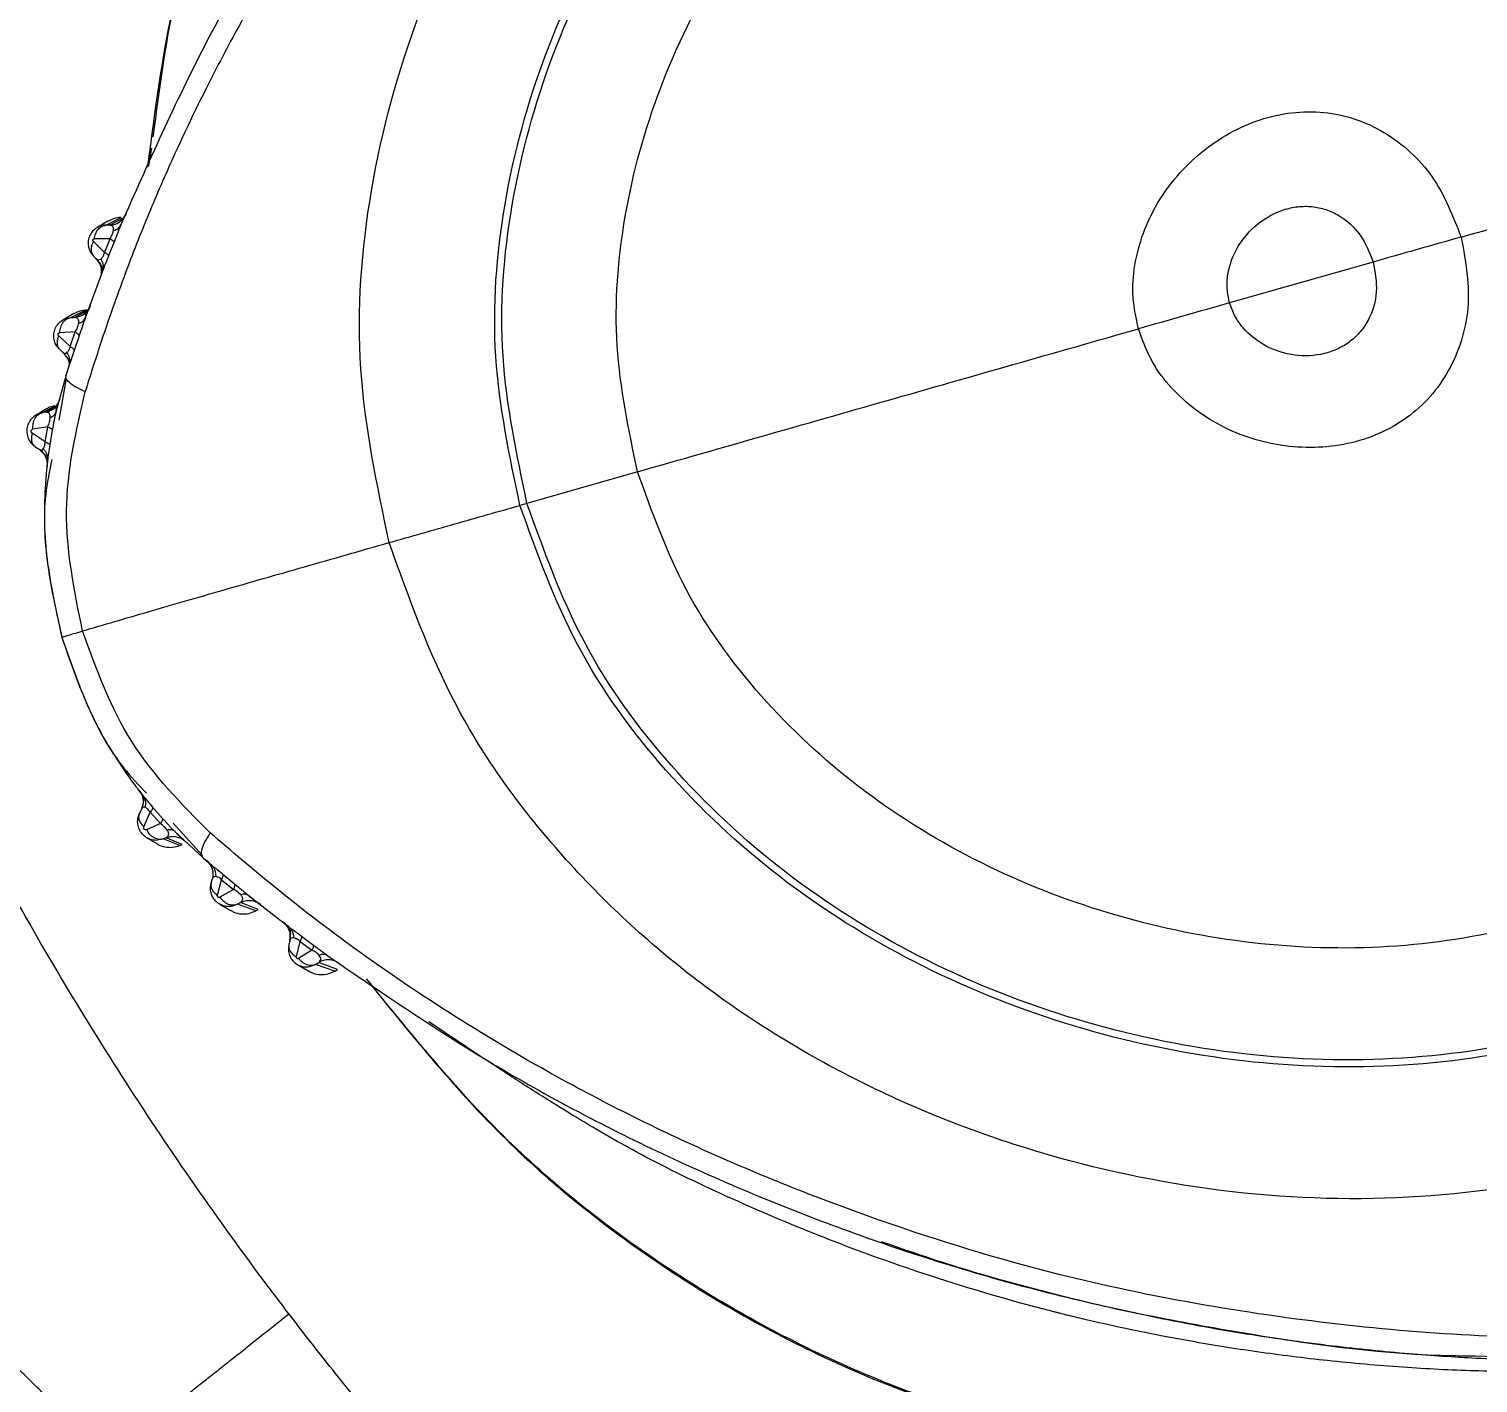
# Model space of a CAD drawing. Extents: x 398 to 508, y 623 to 782.
# Drawn here: x 501.174 to 502.729, y 703.408 to 704.861 of the extents above; entities that cross this region are included whole.
import ezdxf

# ---------------------------------------------------------------- set-up
doc = ezdxf.new("R2010")
doc.units = 0
doc.header["$MEASUREMENT"] = 0
doc.layers.add('GEOMETRY', color=2, linetype='Continuous', lineweight=25)

msp = doc.modelspace()

# ---------------------------------------------------------------- linework, layer by layer
at = {"layer": 'GEOMETRY'}
for p, q in [((501.3047, 704.7333), (501.3015, 704.7135)), ((501.3052, 704.7332), (501.3019, 704.7144)), ((501.2591, 704.6551), (501.2467, 704.6479)), ((501.256, 704.6505), (501.2724, 704.6588)), ((501.26, 704.6505), (501.256, 704.6505)), ((501.26, 704.6505), (501.2757, 704.6589)), ((501.2548, 704.6212), (501.2427, 704.6331)), ((501.2606, 704.636), (501.2438, 704.6359)), ((501.2548, 704.6212), (501.2606, 704.636)), ((501.265, 704.6325), (501.2591, 704.6177)), ((501.243, 704.6174), (501.2455, 704.6148)), ((501.2524, 704.601), (501.2338, 704.5506)), ((502.6166, 704.611), (502.5409, 704.5895)), ((502.5409, 704.5895), (502.4624, 704.5672)), ((501.2219, 704.5556), (501.2099, 704.5486)), ((501.2187, 704.5513), (501.2342, 704.5592)), ((501.2223, 704.5514), (501.2369, 704.5594)), ((501.2369, 704.5594), (501.2342, 704.5592)), ((501.2187, 704.5513), (501.2223, 704.5514)), ((501.2179, 704.5203), (501.2055, 704.5317)), ((501.2232, 704.5359), (501.2066, 704.5351)), ((501.2179, 704.5203), (501.2232, 704.5359)), ((501.2275, 704.5317), (501.2221, 704.516)), ((501.2096, 704.5144), (501.2067, 704.5171)), ((501.2165, 704.4996), (501.2134, 704.49)), ((501.2134, 704.49), (501.2024, 704.45)), ((501.2136, 704.4859), (501.2057, 704.4414)), ((501.1925, 704.4534), (501.1812, 704.4468)), ((501.1879, 704.4493), (501.2017, 704.4567)), ((501.1911, 704.4498), (501.1879, 704.4493)), ((501.1911, 704.4498), (501.2044, 704.4571)), ((501.1938, 704.4342), (501.1778, 704.4317)), ((501.191, 704.4179), (501.1938, 704.4342)), ((501.1986, 704.4308), (501.1959, 704.4148)), ((501.191, 704.4179), (501.177, 704.4273)), ((501.1804, 704.4127), (501.1846, 704.41)), ((501.8269, 704.3859), (501.7082, 704.352)), ((501.7082, 704.352), (501.7007, 704.3498)), ((501.2921, 704.0189), (501.2943, 704.0236)), ((501.3062, 704.026), (501.3169, 704.0139)), ((501.2969, 704.005), (501.3038, 704.0205)), ((501.3147, 704.0083), (501.2999, 704.0017)), ((501.3147, 704.0083), (501.3038, 704.0205)), ((501.3285, 704.0089), (501.3598, 703.9742)), ((501.3002, 703.993), (501.3115, 703.9865)), ((501.3208, 703.9931), (501.3178, 703.9918)), ((501.3381, 703.9859), (501.3208, 703.9931)), ((501.33, 703.9998), (501.3606, 703.9715)), ((501.3178, 703.9918), (501.31, 703.9903)), ((501.3356, 703.9849), (501.3178, 703.9918)), ((501.3356, 703.9849), (501.3381, 703.9859)), ((501.3606, 703.9715), (501.3685, 703.9648)), ((501.3692, 703.9444), (501.3703, 703.9483)), ((501.3758, 703.9315), (501.3803, 703.9481)), ((501.3803, 703.9481), (501.393, 703.9377)), ((501.3816, 703.9542), (501.3943, 703.9437)), ((501.393, 703.9377), (501.3786, 703.9293)), ((501.4094, 703.9311), (501.4522, 703.8978)), ((501.3782, 703.9219), (501.3901, 703.915)), ((501.4005, 703.9235), (501.3974, 703.9217)), ((501.4171, 703.9147), (501.3974, 703.9217)), ((501.4195, 703.916), (501.4005, 703.9235)), ((501.4171, 703.9147), (501.4195, 703.916)), ((501.4663, 703.8875), (501.4791, 703.878)), ((501.4535, 703.8821), (501.4527, 703.8785)), ((501.4607, 703.8652), (501.4646, 703.8819)), ((501.4773, 703.8725), (501.4631, 703.8634)), ((501.4646, 703.8819), (501.4773, 703.8725)), ((501.4617, 703.8571), (501.4741, 703.8499)), ((501.4747, 703.8548), (501.4812, 703.8572)), ((501.4812, 703.8572), (501.4846, 703.8594)), ((501.502, 703.8501), (501.4812, 703.8572)), ((501.5048, 703.8518), (501.4846, 703.8594)), ((501.502, 703.8501), (501.5048, 703.8518)), ((502.2617, 703.5065), (502.268, 703.5048))]:
    msp.add_line(p, q, dxfattribs=at)
for points, knots in [([(502.6258, 705.9071), (502.6108, 705.902), (502.5753, 705.8898), (502.5163, 705.8671), (502.4441, 705.8371), (502.3714, 705.8034), (502.2987, 705.7662), (502.229, 705.7276), (502.1536, 705.681), (502.0768, 705.6286), (501.9992, 705.5705), (501.9226, 705.5081), (501.8431, 705.4376), (501.7906, 705.3862), (501.7635, 705.3583), (501.7635, 705.3583), (501.7635, 705.3583), (501.7635, 705.3583), (501.7635, 705.3583), (501.7635, 705.3583), (501.7635, 705.3582), (501.7634, 705.3582), (501.7633, 705.3581), (501.763, 705.3578), (501.7622, 705.3569), (501.7595, 705.3542), (501.7499, 705.3441), (501.7296, 705.3227), (501.6964, 705.2863), (501.6625, 705.2473), (501.6328, 705.2114), (501.6115, 705.1848), (501.5926, 705.1606), (501.5762, 705.139), (501.5508, 705.1048), (501.5182, 705.0587), (501.4793, 704.9999), (501.443, 704.9415), (501.4073, 704.8801), (501.3676, 704.8062), (501.3318, 704.7322), (501.2998, 704.6581), (501.274, 704.5919), (501.252, 704.5292), (501.2392, 704.4886), (501.2339, 704.4718)], [0, 0, 0, 0, 0.0231441, 0.0548402, 0.0915639, 0.1362058, 0.1703666, 0.2094266, 0.2512285, 0.2984443, 0.3439484, 0.3913774, 0.4413126, 0.497426, 0.4974271, 0.4974279, 0.4974295, 0.4974322, 0.4974372, 0.4974463, 0.4974634, 0.4974966, 0.4975642, 0.4977112, 0.498058, 0.499248, 0.5033016, 0.5181038, 0.5418372, 0.574517, 0.5926175, 0.6090412, 0.6237858, 0.6368496, 0.6482308, 0.6852872, 0.7183587, 0.7499853, 0.7845682, 0.8208547, 0.8709387, 0.9032595, 0.937451, 0.9739839, 1, 1, 1, 1]), ([(502.4503, 705.8646), (502.3854, 705.8334), (502.2555, 705.7708), (502.0729, 705.6539), (501.9016, 705.5215), (501.7432, 705.3729), (501.5991, 705.2099), (501.4714, 705.0343), (501.3596, 704.8479), (501.3013, 704.7164), (501.2721, 704.6508)], [0, 0, 0, 0, 0.124582, 0.24949, 0.37459, 0.499876, 0.625195, 0.75037, 0.87536, 1, 1, 1, 1]), ([(501.3011, 704.7126), (501.3095, 704.7772), (501.3274, 704.9147), (501.4005, 705.1152), (501.5077, 705.3081), (501.6475, 705.4794), (501.8144, 705.6243), (502.0039, 705.7375), (502.2099, 705.819), (502.355, 705.8421), (502.4275, 705.8536)], [0, 0, 0, 0, 0.112507, 0.239291, 0.366076, 0.492861, 0.619646, 0.74643, 0.873215, 1, 1, 1, 1]), ([(502.4339, 705.8562), (502.3608, 705.8448), (502.2147, 705.8221), (502.0071, 705.7404), (501.8162, 705.6268), (501.6481, 705.481), (501.5073, 705.3085), (501.4, 705.114), (501.33, 704.9241), (501.3136, 704.798), (501.3067, 704.7453)], [0, 0, 0, 0, 0.129561, 0.259123, 0.388684, 0.518245, 0.647806, 0.777368, 0.906929, 1, 1, 1, 1]), ([(501.5603, 704.3099), (501.5472, 704.3717), (501.5208, 704.4965), (501.5355, 704.6902), (501.587, 704.8798), (501.6755, 705.0599), (501.7955, 705.2237), (501.9413, 705.366), (502.1073, 705.4808), (502.2883, 705.5625), (502.478, 705.6068), (502.67, 705.6105), (502.8572, 705.571), (503.0311, 705.4893), (503.1859, 705.3711), (503.316, 705.2218), (503.4206, 705.0489), (503.4637, 704.9208), (503.4854, 704.8564)], [0, 0, 0, 0, 0.060091, 0.121152, 0.183577, 0.247259, 0.311757, 0.376464, 0.440752, 0.504052, 0.566014, 0.626679, 0.686637, 0.746971, 0.808472, 0.871348, 0.935362, 1, 1, 1, 1]), ([(501.7007, 704.3498), (501.6895, 704.4028), (501.667, 704.5096), (501.6798, 704.6754), (501.724, 704.8378), (501.8001, 704.992), (501.903, 705.1324), (502.028, 705.2544), (502.1702, 705.3529), (502.3251, 705.423), (502.4875, 705.4612), (502.6518, 705.4644), (502.8121, 705.4306), (502.961, 705.3607), (503.0934, 705.2593), (503.2048, 705.1313), (503.2943, 704.983), (503.3312, 704.8732), (503.3498, 704.818)], [0, 0, 0, 0, 0.060031, 0.121063, 0.183495, 0.247208, 0.311744, 0.37649, 0.440815, 0.50414, 0.566097, 0.626721, 0.686615, 0.746897, 0.808382, 0.871274, 0.935323, 1, 1, 1, 1]), ([(501.7082, 704.352), (501.6971, 704.4045), (501.6748, 704.5103), (501.6875, 704.6746), (501.7314, 704.8355), (501.8068, 704.9883), (501.9088, 705.1275), (502.0327, 705.2484), (502.1736, 705.346), (502.3271, 705.4155), (502.488, 705.4533), (502.6508, 705.4566), (502.8096, 705.4231), (502.9572, 705.3538), (503.0884, 705.2533), (503.1988, 705.1264), (503.2874, 704.9795), (503.3241, 704.8706), (503.3425, 704.8159)], [0, 0, 0, 0, 0.060017, 0.121046, 0.183483, 0.247203, 0.311744, 0.376491, 0.440822, 0.504154, 0.566114, 0.626731, 0.686609, 0.746882, 0.808366, 0.871265, 0.93532, 1, 1, 1, 1]), ([(501.8269, 704.3859), (501.8175, 704.4308), (501.7984, 704.5215), (501.8096, 704.6621), (501.8474, 704.7998), (501.9123, 704.9306), (501.9999, 705.0499), (502.1061, 705.1537), (502.2268, 705.2375), (502.3581, 705.2972), (502.4958, 705.3298), (502.6351, 705.3328), (502.7711, 705.3041), (502.8974, 705.2446), (503.0096, 705.1584), (503.1041, 705.0496), (503.18, 704.9236), (503.2114, 704.8302), (503.2272, 704.7833)], [0, 0, 0, 0, 0.0599111, 0.1209102, 0.1833853, 0.2471635, 0.3117385, 0.3765048, 0.4408804, 0.5042692, 0.5662494, 0.6268088, 0.686568, 0.7467557, 0.8082372, 0.871187, 0.9352954, 1, 1, 1, 1]), ([(501.4527, 703.4821), (501.4489, 703.487), (501.4413, 703.497), (501.3804, 703.5778), (501.2752, 703.7289), (501.1387, 703.9579), (501.0187, 704.196), (500.9403, 704.3836), (500.8923, 704.5149), (500.8675, 704.587), (500.8443, 704.6595), (500.8225, 704.7324), (500.8022, 704.8057), (500.7833, 704.8794), (500.772, 704.9289), (500.7663, 704.9536)], [0, 0, 0, 0, 0.011435, 0.022874, 0.185719, 0.348581, 0.511276, 0.674288, 0.720937, 0.767514, 0.81404, 0.860532, 0.90701, 0.953493, 1, 1, 1, 1]), ([(503.4854, 704.8564), (503.5008, 704.7903), (503.5313, 704.6586), (503.5332, 704.4568), (503.5008, 704.2616), (503.4312, 704.0799), (503.326, 703.9192), (503.1875, 703.7871), (503.0224, 703.689), (502.8378, 703.6266), (502.641, 703.6006), (502.4395, 703.6107), (502.2408, 703.6551), (502.0526, 703.7315), (501.8826, 703.8384), (501.7391, 703.973), (501.6248, 704.1303), (501.5816, 704.2503), (501.5603, 704.3099)], [0, 0, 0, 0, 0.064638, 0.128652, 0.191528, 0.253029, 0.313363, 0.373321, 0.433986, 0.495948, 0.559248, 0.623536, 0.688243, 0.752741, 0.816423, 0.878848, 0.939909, 1, 1, 1, 1]), ([(503.3498, 704.818), (503.363, 704.7613), (503.3892, 704.6485), (503.3909, 704.4755), (503.3633, 704.3083), (503.3039, 704.1527), (503.2139, 704.015), (503.0953, 703.9019), (502.9539, 703.8181), (502.7958, 703.7648), (502.6272, 703.7427), (502.4546, 703.7515), (502.2842, 703.7895), (502.1228, 703.855), (501.977, 703.9464), (501.854, 704.0616), (501.756, 704.1961), (501.719, 704.2989), (501.7007, 704.3498)], [0, 0, 0, 0, 0.064677, 0.128726, 0.191618, 0.253103, 0.313385, 0.373279, 0.433903, 0.49586, 0.559185, 0.62351, 0.688256, 0.752792, 0.816505, 0.878937, 0.939969, 1, 1, 1, 1]), ([(503.3425, 704.8159), (503.3556, 704.7597), (503.3815, 704.6479), (503.3832, 704.4765), (503.3559, 704.3108), (503.297, 704.1565), (503.2079, 704.0201), (503.0904, 703.9081), (502.9502, 703.825), (502.7936, 703.7723), (502.6265, 703.7504), (502.4554, 703.7591), (502.2865, 703.7968), (502.1266, 703.8617), (501.9821, 703.9523), (501.8602, 704.0663), (501.763, 704.1997), (501.7263, 704.3015), (501.7082, 704.352)], [0, 0, 0, 0, 0.06468, 0.128735, 0.191634, 0.253118, 0.313391, 0.373269, 0.433886, 0.495846, 0.559178, 0.623509, 0.688256, 0.752797, 0.816517, 0.878954, 0.939983, 1, 1, 1, 1]), ([(503.2272, 704.7833), (503.2384, 704.7351), (503.2607, 704.6392), (503.2623, 704.4923), (503.239, 704.3504), (503.1887, 704.2182), (503.1125, 704.1014), (503.0118, 704.0054), (502.8918, 703.9345), (502.7577, 703.8895), (502.6147, 703.871), (502.468, 703.8786), (502.3232, 703.911), (502.1859, 703.9665), (502.062, 704.044), (501.9573, 704.1415), (501.8739, 704.2555), (501.8425, 704.3427), (501.8269, 704.3859)], [0, 0, 0, 0, 0.064705, 0.128813, 0.191763, 0.253244, 0.313432, 0.373191, 0.433751, 0.495731, 0.55912, 0.623495, 0.688261, 0.752837, 0.816615, 0.87909, 0.940089, 1, 1, 1, 1]), ([(502.3646, 704.5393), (502.3622, 704.5505), (502.3574, 704.573), (502.3605, 704.6199), (502.3818, 704.6768), (502.4298, 704.7319), (502.4829, 704.762), (502.5289, 704.7723), (502.5637, 704.7728), (502.5975, 704.7656), (502.6395, 704.746), (502.6848, 704.7049), (502.7022, 704.6603), (502.7111, 704.6377)], [0, 0, 0, 0, 0.060664, 0.122079, 0.247686, 0.376266, 0.503246, 0.565392, 0.626495, 0.68706, 0.747909, 0.871983, 1, 1, 1, 1]), ([(501.26, 704.6505), (501.2619, 704.6507), (501.2657, 704.6511), (501.2709, 704.6537), (501.2752, 704.6576), (501.277, 704.6609), (501.2778, 704.6626)], [0, 0, 0, 0, 0.244705, 0.500002, 0.755298, 1, 1, 1, 1]), ([(501.2778, 704.6626), (501.2776, 704.6623), (501.2772, 704.6618), (501.2758, 704.659), (501.2743, 704.6558), (501.2728, 704.6525), (501.2721, 704.6508)], [0, 0, 0, 0, 0.362294, 0.571788, 0.788019, 1, 1, 1, 1]), ([(502.4624, 704.5672), (502.4614, 704.5721), (502.4592, 704.5822), (502.4605, 704.6031), (502.4699, 704.6284), (502.4912, 704.6529), (502.5149, 704.6663), (502.5354, 704.6708), (502.5509, 704.671), (502.566, 704.6678), (502.5847, 704.6591), (502.6049, 704.6408), (502.6127, 704.621), (502.6166, 704.611)], [0, 0, 0, 0, 0.0607964, 0.1222829, 0.2478202, 0.3761961, 0.5030352, 0.5652026, 0.6264015, 0.6871074, 0.7480723, 0.8721678, 1, 1, 1, 1]), ([(501.256, 704.6505), (501.2544, 704.6504), (501.2509, 704.6501), (501.246, 704.6478), (501.2415, 704.644), (501.2382, 704.6387), (501.2368, 704.6326), (501.2374, 704.6267), (501.2394, 704.6214), (501.2418, 704.6187), (501.243, 704.6174)], [0, 0, 0, 0, 0.110913, 0.227807, 0.35566, 0.494485, 0.631575, 0.7615, 0.884293, 1, 1, 1, 1]), ([(501.2438, 704.6359), (501.2442, 704.6378), (501.245, 704.6417), (501.2479, 704.6465), (501.2517, 704.6498), (501.2546, 704.6503), (501.256, 704.6505)], [0, 0, 0, 0, 0.242506, 0.5, 0.757494, 1, 1, 1, 1]), ([(501.2724, 704.6588), (501.2697, 704.6586), (501.265, 704.6582), (501.2609, 704.6559), (501.2592, 704.6549)], [0, 0, 0, 0, 0.580628, 1, 1, 1, 1]), ([(501.2643, 704.6449), (501.2643, 704.6459), (501.2645, 704.6479), (501.2631, 704.65), (501.2613, 704.6503), (501.26, 704.6505)], [0, 0, 0, 0, 0.213591, 0.455115, 1, 1, 1, 1]), ([(501.2643, 704.6449), (501.2652, 704.6452), (501.2671, 704.6457), (501.2693, 704.647), (501.2711, 704.6487), (501.2718, 704.6501), (501.2721, 704.6508)], [0, 0, 0, 0, 0.24782, 0.500004, 0.752186, 1, 1, 1, 1]), ([(501.2721, 704.6508), (501.2712, 704.6485), (501.2697, 704.6449), (501.2682, 704.6407), (501.2673, 704.6382), (501.2664, 704.636), (501.2655, 704.6338), (501.265, 704.6325)], [0, 0, 0, 0, 0.414147, 0.636812, 0.65606, 0.797577, 1, 1, 1, 1]), ([(501.2707, 704.6539), (501.2706, 704.6538), (501.2702, 704.6536), (501.2693, 704.653), (501.2684, 704.6526), (501.2679, 704.6523)], [0, 0, 0, 0, 0.093909, 0.544523, 1, 1, 1, 1]), ([(501.2427, 704.6331), (501.242, 704.6317), (501.2406, 704.6287), (501.24, 704.6243), (501.2407, 704.6202), (501.2422, 704.6183), (501.243, 704.6174)], [0, 0, 0, 0, 0.2393, 0.493099, 0.750585, 1, 1, 1, 1]), ([(501.2427, 704.6331), (501.2426, 704.6333), (501.2424, 704.6335), (501.2422, 704.6339), (501.2422, 704.6344), (501.2423, 704.6347), (501.2424, 704.635), (501.2426, 704.6354), (501.2429, 704.6357), (501.2433, 704.6359), (501.2436, 704.6359), (501.2438, 704.6359)], [0, 0, 0, 0, 0.136149, 0.260496, 0.374339, 0.429311, 0.484179, 0.597306, 0.720627, 0.855667, 1, 1, 1, 1]), ([(501.2606, 704.636), (501.2611, 704.6368), (501.262, 704.6382), (501.2631, 704.6407), (501.2639, 704.643), (501.2641, 704.6443), (501.2643, 704.6449)], [0, 0, 0, 0, 0.258365, 0.498869, 0.740931, 1, 1, 1, 1]), ([(501.2606, 704.636), (501.2618, 704.6353), (501.2642, 704.6338), (501.2647, 704.633), (501.265, 704.6325)], [0, 0, 0, 0, 0.4999588, 1, 1, 1, 1]), ([(502.7111, 704.6377), (502.7155, 704.6138), (502.724, 704.5667), (502.7071, 704.508), (502.6816, 704.4692), (502.6566, 704.4453), (502.6268, 704.4274), (502.5822, 704.412), (502.5212, 704.4096), (502.4515, 704.4313), (502.4035, 704.4685), (502.3762, 704.5068), (502.3685, 704.5285), (502.3646, 704.5393)], [0, 0, 0, 0, 0.1280168, 0.2520913, 0.3129397, 0.3735052, 0.434608, 0.496754, 0.6237338, 0.7523137, 0.8779214, 0.9393355, 1, 1, 1, 1]), ([(501.2455, 704.6149), (501.2478, 704.612), (501.2513, 704.6077), (501.2526, 704.6026), (501.2526, 704.602), (501.2526, 704.6017)], [0, 0, 0, 0, 0.477514, 0.731158, 1, 1, 1, 1]), ([(501.2455, 704.6148), (501.2463, 704.6141), (501.2478, 704.6128), (501.2498, 704.6138), (501.2508, 704.6142)], [0, 0, 0, 0, 0.527442, 1, 1, 1, 1]), ([(501.2502, 704.5937), (501.2508, 704.5955), (501.2518, 704.5992), (501.2513, 704.605), (501.2493, 704.6105), (501.2468, 704.6134), (501.2455, 704.6148)], [0, 0, 0, 0, 0.244604, 0.5, 0.755396, 1, 1, 1, 1]), ([(501.2508, 704.6142), (501.2511, 704.6146), (501.2518, 704.6152), (501.2529, 704.6167), (501.254, 704.6187), (501.2545, 704.6204), (501.2548, 704.6212)], [0, 0, 0, 0, 0.275786, 0.530239, 0.765789, 1, 1, 1, 1]), ([(501.2591, 704.6177), (501.2579, 704.6146), (501.2553, 704.6084), (501.2534, 704.6035), (501.2524, 704.601)], [0, 0, 0, 0, 0.484871, 1, 1, 1, 1]), ([(501.2548, 704.6212), (501.2559, 704.6205), (501.2583, 704.619), (501.2588, 704.6181), (501.2591, 704.6177)], [0, 0, 0, 0, 0.496315, 1, 1, 1, 1]), ([(501.2508, 704.6142), (501.2513, 704.6132), (501.2525, 704.6111), (501.2533, 704.6077), (501.2534, 704.6042), (501.2527, 704.6021), (501.2524, 704.601)], [0, 0, 0, 0, 0.240718, 0.491115, 0.7461, 1, 1, 1, 1]), ([(502.6166, 704.611), (502.6186, 704.6004), (502.6224, 704.5794), (502.6148, 704.5533), (502.6034, 704.536), (502.5923, 704.5254), (502.579, 704.5174), (502.5591, 704.5104), (502.532, 704.5093), (502.501, 704.519), (502.4797, 704.5356), (502.4676, 704.5527), (502.4642, 704.5623), (502.4624, 704.5672)], [0, 0, 0, 0, 0.127832, 0.251928, 0.312893, 0.373599, 0.434797, 0.496965, 0.623804, 0.75218, 0.877717, 0.939204, 1, 1, 1, 1]), ([(501.2342, 704.5592), (501.2314, 704.5589), (501.2271, 704.5584), (501.2234, 704.5562), (501.222, 704.5553)], [0, 0, 0, 0, 0.625283, 1, 1, 1, 1]), ([(501.2397, 704.5643), (501.2389, 704.5626), (501.2373, 704.5591), (501.2331, 704.555), (501.2279, 704.5522), (501.2241, 704.5517), (501.2223, 704.5514)], [0, 0, 0, 0, 0.244606, 0.5, 0.755394, 1, 1, 1, 1]), ([(501.2337, 704.5501), (501.234, 704.5511), (501.2347, 704.5529), (501.2352, 704.5549), (501.2347, 704.5558), (501.2315, 704.5542), (501.2295, 704.5532)], [0, 0, 0, 0, 0.137487, 0.270236, 0.522647, 1, 1, 1, 1]), ([(502.4624, 704.5672), (502.4461, 704.5625), (502.4135, 704.5532), (502.3809, 704.5439), (502.3646, 704.5393)], [0, 0, 0, 0, 0.5, 1, 1, 1, 1]), ([(501.2067, 704.5171), (501.2054, 704.5184), (501.2029, 704.5211), (501.2006, 704.5264), (501.1999, 704.5324), (501.201, 704.5384), (501.2039, 704.5437), (501.2081, 704.5478), (501.2132, 704.5506), (501.2169, 704.551), (501.2187, 704.5513)], [0, 0, 0, 0, 0.117746, 0.240559, 0.36852, 0.501697, 0.630803, 0.756969, 0.88024, 1, 1, 1, 1]), ([(501.2066, 704.5351), (501.2069, 704.5372), (501.2074, 704.5413), (501.2102, 704.5466), (501.2141, 704.5503), (501.2172, 704.551), (501.2187, 704.5513)], [0, 0, 0, 0, 0.241788, 0.5, 0.758212, 1, 1, 1, 1]), ([(501.2269, 704.5452), (501.227, 704.5458), (501.2272, 704.547), (501.2269, 704.5488), (501.2256, 704.551), (501.2236, 704.5513), (501.2223, 704.5514)], [0, 0, 0, 0, 0.102393, 0.213712, 0.4583, 1, 1, 1, 1]), ([(501.2232, 704.5359), (501.2237, 704.5366), (501.2246, 704.5381), (501.2258, 704.5406), (501.2265, 704.5431), (501.2268, 704.5445), (501.2269, 704.5452)], [0, 0, 0, 0, 0.266489, 0.509713, 0.748097, 1, 1, 1, 1]), ([(501.2269, 704.5452), (501.2286, 704.5458), (501.2319, 704.5469), (501.2332, 704.5494), (501.2338, 704.5506)], [0, 0, 0, 0, 0.5000012, 1, 1, 1, 1]), ([(501.2338, 704.5506), (501.2328, 704.5475), (501.2307, 704.5414), (501.2285, 704.5349), (501.2275, 704.5317)], [0, 0, 0, 0, 0.510609, 1, 1, 1, 1]), ([(501.2055, 704.5317), (501.2049, 704.5304), (501.2038, 704.5275), (501.2036, 704.5234), (501.2044, 704.5197), (501.2059, 704.5179), (501.2067, 704.5171)], [0, 0, 0, 0, 0.236741, 0.488701, 0.746654, 1, 1, 1, 1]), ([(501.2055, 704.5317), (501.2053, 704.5319), (501.2051, 704.5321), (501.2049, 704.5326), (501.2048, 704.533), (501.2048, 704.5333), (501.2049, 704.5336), (501.205, 704.534), (501.2052, 704.5344), (501.2056, 704.5348), (501.2061, 704.5351), (501.2065, 704.5351), (501.2066, 704.5351)], [0, 0, 0, 0, 0.13219, 0.252148, 0.308539, 0.363365, 0.417718, 0.472733, 0.588185, 0.715206, 0.853659, 1, 1, 1, 1]), ([(501.2232, 704.5359), (501.2244, 704.535), (501.2268, 704.5334), (501.2272, 704.5323), (501.2275, 704.5317)], [0, 0, 0, 0, 0.499951, 1, 1, 1, 1]), ([(501.2096, 704.5144), (501.2119, 704.5117), (501.2155, 704.5076), (501.2169, 704.5022), (501.2168, 704.501), (501.2168, 704.5004)], [0, 0, 0, 0, 0.478528, 0.732669, 1, 1, 1, 1]), ([(501.2096, 704.5144), (501.2103, 704.5138), (501.2117, 704.5127), (501.2134, 704.5134), (501.2142, 704.5137)], [0, 0, 0, 0, 0.523827, 1, 1, 1, 1]), ([(501.2138, 704.5087), (501.2136, 704.5092), (501.2127, 704.5114), (501.211, 704.5131), (501.2096, 704.5144)], [0, 0, 0, 0, 0.218175, 1, 1, 1, 1]), ([(501.2142, 704.5137), (501.2145, 704.514), (501.2152, 704.5145), (501.2162, 704.5159), (501.2171, 704.5176), (501.2177, 704.5191), (501.2179, 704.52), (501.2179, 704.5203)], [0, 0, 0, 0, 0.278809, 0.535506, 0.770802, 0.91136, 1, 1, 1, 1]), ([(501.2142, 704.5137), (501.2149, 704.5126), (501.2162, 704.5105), (501.2172, 704.5069), (501.2175, 704.5031), (501.2168, 704.5008), (501.2165, 704.4996)], [0, 0, 0, 0, 0.241064, 0.491801, 0.746781, 1, 1, 1, 1]), ([(501.2221, 704.516), (501.2211, 704.513), (501.2189, 704.5067), (501.2173, 704.5021), (501.2165, 704.4996)], [0, 0, 0, 0, 0.473202, 1, 1, 1, 1]), ([(501.2179, 704.5203), (501.2191, 704.5195), (501.2215, 704.5178), (501.2219, 704.5166), (501.2221, 704.516)], [0, 0, 0, 0, 0.496032, 1, 1, 1, 1]), ([(501.2339, 704.4718), (501.2304, 704.4734), (501.2234, 704.4767), (501.2166, 704.4816), (501.2128, 704.4862), (501.2132, 704.4887), (501.2134, 704.49)], [0, 0, 0, 0, 0.2527297, 0.5087609, 0.7602116, 1, 1, 1, 1]), ([(501.1911, 704.4498), (501.1929, 704.4502), (501.1966, 704.4512), (501.2013, 704.4545), (501.205, 704.4588), (501.2063, 704.4624), (501.2069, 704.4641)], [0, 0, 0, 0, 0.24483, 0.500002, 0.755173, 1, 1, 1, 1]), ([(501.2311, 704.215), (501.2223, 704.2581), (501.2047, 704.3448), (501.2241, 704.4293), (501.2339, 704.4718)], [0, 0, 0, 0, 0.497256, 1, 1, 1, 1]), ([(501.1879, 704.4493), (501.186, 704.4488), (501.182, 704.4477), (501.1771, 704.4441), (501.1735, 704.4393), (501.1714, 704.4336), (501.1711, 704.4276), (501.1726, 704.4216), (501.1757, 704.4164), (501.1788, 704.4139), (501.1804, 704.4127)], [0, 0, 0, 0, 0.127875, 0.254687, 0.378056, 0.498035, 0.626437, 0.752825, 0.877308, 1, 1, 1, 1]), ([(501.1778, 704.4317), (501.1778, 704.4337), (501.1778, 704.438), (501.18, 704.4436), (501.1835, 704.4478), (501.1865, 704.4488), (501.1879, 704.4493)], [0, 0, 0, 0, 0.24163, 0.5, 0.75837, 1, 1, 1, 1]), ([(501.1963, 704.444), (501.1963, 704.4446), (501.1964, 704.4458), (501.1961, 704.4475), (501.1947, 704.4498), (501.1927, 704.4498), (501.1911, 704.4498)], [0, 0, 0, 0, 0.1000741, 0.2081812, 0.4066678, 1, 1, 1, 1]), ([(501.2017, 704.4567), (501.199, 704.4561), (501.1957, 704.4555), (501.1931, 704.4535), (501.1927, 704.4532)], [0, 0, 0, 0, 0.842098, 1, 1, 1, 1]), ([(501.1938, 704.4342), (501.1942, 704.435), (501.1949, 704.4366), (501.1956, 704.4393), (501.1961, 704.4419), (501.1962, 704.4433), (501.1963, 704.444)], [0, 0, 0, 0, 0.2652838, 0.5098964, 0.7494214, 1, 1, 1, 1]), ([(501.2023, 704.4495), (501.2025, 704.4504), (501.203, 704.4523), (501.2032, 704.4541), (501.2022, 704.4546), (501.1985, 704.4526), (501.1962, 704.4514)], [0, 0, 0, 0, 0.136976, 0.269446, 0.521737, 1, 1, 1, 1]), ([(501.1963, 704.444), (501.1979, 704.4447), (501.201, 704.4462), (501.202, 704.4487), (501.2024, 704.45)], [0, 0, 0, 0, 0.5, 1, 1, 1, 1]), ([(501.2024, 704.45), (501.2018, 704.447), (501.2004, 704.4408), (501.1992, 704.4342), (501.1986, 704.4308)], [0, 0, 0, 0, 0.489952, 1, 1, 1, 1]), ([(501.2044, 704.4573), (501.2043, 704.4568), (501.2038, 704.4551), (501.203, 704.4521), (501.2024, 704.45)], [0, 0, 0, 0, 0.277469, 1, 1, 1, 1]), ([(501.177, 704.4273), (501.1768, 704.4275), (501.1765, 704.4277), (501.1762, 704.4283), (501.176, 704.4287), (501.1759, 704.4291), (501.1759, 704.4295), (501.176, 704.43), (501.1762, 704.4305), (501.1767, 704.4311), (501.1772, 704.4315), (501.1776, 704.4316), (501.1778, 704.4317)], [0, 0, 0, 0, 0.132673, 0.253631, 0.310559, 0.365854, 0.420561, 0.475786, 0.591188, 0.717618, 0.855031, 1, 1, 1, 1]), ([(501.1938, 704.4342), (501.1951, 704.4336), (501.1978, 704.4323), (501.1983, 704.4313), (501.1986, 704.4308)], [0, 0, 0, 0, 0.5000401, 1, 1, 1, 1]), ([(501.177, 704.4273), (501.1767, 704.4259), (501.176, 704.4228), (501.1763, 704.4186), (501.1777, 704.415), (501.1795, 704.4135), (501.1804, 704.4127)], [0, 0, 0, 0, 0.236544, 0.488622, 0.746745, 1, 1, 1, 1]), ([(501.189, 704.4104), (501.1892, 704.4107), (501.1897, 704.4115), (501.1903, 704.4132), (501.1908, 704.4154), (501.1909, 704.4171), (501.191, 704.4179)], [0, 0, 0, 0, 0.272861, 0.525645, 0.762722, 1, 1, 1, 1]), ([(501.191, 704.4179), (501.1923, 704.4174), (501.195, 704.4163), (501.1956, 704.4153), (501.1959, 704.4148)], [0, 0, 0, 0, 0.497129, 1, 1, 1, 1]), ([(501.1959, 704.4148), (501.1954, 704.4117), (501.1944, 704.4052), (501.1938, 704.4004), (501.1935, 704.3979)], [0, 0, 0, 0, 0.465571, 1, 1, 1, 1]), ([(501.1845, 704.41), (501.1871, 704.4078), (501.1912, 704.4045), (501.1934, 704.3999), (501.1935, 704.3991), (501.1936, 704.3987)], [0, 0, 0, 0, 0.4793174, 0.7330124, 1, 1, 1, 1]), ([(501.1846, 704.41), (501.1854, 704.4095), (501.1869, 704.4086), (501.1883, 704.4098), (501.189, 704.4104)], [0, 0, 0, 0, 0.527659, 1, 1, 1, 1]), ([(501.1934, 704.3914), (501.1934, 704.3932), (501.1935, 704.3968), (501.1918, 704.402), (501.1888, 704.4067), (501.186, 704.4089), (501.1846, 704.41)], [0, 0, 0, 0, 0.245212, 0.499999, 0.754786, 1, 1, 1, 1]), ([(501.1982, 704.399), (501.1956, 704.3865), (501.188, 704.3501), (501.1919, 704.2846), (501.2034, 704.2333), (501.2094, 704.2065)], [0, 0, 0, 0, 0.19791, 0.579827, 1, 1, 1, 1]), ([(501.189, 704.4104), (501.1897, 704.4095), (501.1913, 704.4077), (501.1929, 704.4046), (501.1937, 704.4013), (501.1936, 704.399), (501.1935, 704.3979)], [0, 0, 0, 0, 0.241922, 0.492613, 0.747114, 1, 1, 1, 1]), ([(501.1935, 704.3979), (501.193, 704.393), (501.1898, 704.3625), (501.1888, 704.2983), (501.2017, 704.2405), (501.2089, 704.2081)], [0, 0, 0, 0, 0.078427, 0.485068, 1, 1, 1, 1]), ([(501.5603, 704.3099), (501.5838, 704.3165), (501.6308, 704.3299), (501.6774, 704.3432), (501.7007, 704.3498)], [0, 0, 0, 0, 0.5, 1, 1, 1, 1]), ([(501.2311, 704.215), (501.2539, 704.2217), (501.2994, 704.235), (501.3811, 704.2587), (501.4687, 704.2838), (501.5298, 704.3012), (501.5603, 704.3099)], [0, 0, 0, 0, 0.249996, 0.500004, 0.749994, 1, 1, 1, 1]), ([(501.2089, 704.2081), (501.2091, 704.2082), (501.2094, 704.2085), (501.2139, 704.2099), (501.2209, 704.212), (501.2277, 704.214), (501.2311, 704.215)], [0, 0, 0, 0, 0.25065, 0.504361, 0.755823, 1, 1, 1, 1]), ([(501.3681, 703.9983), (501.3375, 704.0292), (501.2766, 704.0906), (501.2462, 704.1737), (501.2311, 704.215)], [0, 0, 0, 0, 0.5027715, 1, 1, 1, 1]), ([(501.2084, 704.2099), (501.2175, 704.1836), (501.2348, 704.1337), (501.2659, 704.0762), (501.2914, 704.0496), (501.2998, 704.0408)], [0, 0, 0, 0, 0.424288, 0.808973, 1, 1, 1, 1]), ([(501.2089, 704.2081), (501.2198, 704.1766), (501.2365, 704.1284), (501.2671, 704.0776), (501.2847, 704.0526), (501.2927, 704.0424), (501.2955, 704.0388)], [0, 0, 0, 0, 0.517597, 0.793803, 0.927909, 1, 1, 1, 1]), ([(501.292, 704.044), (501.293, 704.0425), (501.295, 704.0395), (501.2962, 704.0341), (501.2962, 704.0286), (501.2949, 704.0252), (501.2943, 704.0236)], [0, 0, 0, 0, 0.245213, 0.5, 0.754787, 1, 1, 1, 1]), ([(501.2955, 704.0388), (501.2944, 704.0403), (501.2921, 704.0434), (501.292, 704.0438), (501.292, 704.044)], [0, 0, 0, 0, 0.4649529, 1, 1, 1, 1]), ([(501.2959, 704.0383), (501.2961, 704.0379), (501.2964, 704.0371), (501.297, 704.0321), (501.2954, 704.0271), (501.2943, 704.0238)], [0, 0, 0, 0, 0.267106, 0.520893, 1, 1, 1, 1]), ([(501.2982, 704.0258), (501.2973, 704.0259), (501.2955, 704.0261), (501.2947, 704.0244), (501.2943, 704.0236)], [0, 0, 0, 0, 0.471518, 1, 1, 1, 1]), ([(501.2955, 704.0388), (501.2971, 704.0369), (501.3001, 704.0332), (501.3043, 704.0283), (501.3062, 704.026)], [0, 0, 0, 0, 0.532766, 1, 1, 1, 1]), ([(501.2955, 704.0388), (501.2962, 704.0379), (501.2975, 704.036), (501.2985, 704.0328), (501.2988, 704.0293), (501.2984, 704.0269), (501.2982, 704.0258)], [0, 0, 0, 0, 0.25295, 0.507443, 0.758099, 1, 1, 1, 1]), ([(501.3038, 704.0205), (501.3033, 704.0212), (501.3023, 704.0226), (501.3008, 704.0242), (501.2994, 704.0252), (501.2986, 704.0256), (501.2982, 704.0258)], [0, 0, 0, 0, 0.238232, 0.475752, 0.728082, 1, 1, 1, 1]), ([(501.3062, 704.026), (501.3063, 704.0254), (501.3063, 704.0242), (501.3046, 704.0218), (501.3038, 704.0205)], [0, 0, 0, 0, 0.502744, 1, 1, 1, 1]), ([(501.31, 703.9903), (501.3082, 703.9905), (501.3045, 703.9908), (501.2994, 703.9933), (501.295, 703.9971), (501.2918, 704.002), (501.2902, 704.0076), (501.2901, 704.0135), (501.2915, 704.0171), (501.2921, 704.0189)], [0, 0, 0, 0, 0.134604, 0.278855, 0.421484, 0.566352, 0.710982, 0.855493, 1, 1, 1, 1]), ([(501.2921, 704.0189), (501.2918, 704.0179), (501.291, 704.0157), (501.2918, 704.0119), (501.2937, 704.0082), (501.2958, 704.006), (501.2969, 704.005)], [0, 0, 0, 0, 0.253258, 0.511382, 0.763459, 1, 1, 1, 1]), ([(501.3169, 704.0139), (501.317, 704.0133), (501.3171, 704.012), (501.3155, 704.0095), (501.3147, 704.0083)], [0, 0, 0, 0, 0.499963, 1, 1, 1, 1]), ([(501.3219, 704.0014), (501.3214, 704.002), (501.3206, 704.0031), (501.3192, 704.0045), (501.3179, 704.0057), (501.3166, 704.0069), (501.3154, 704.0078), (501.3147, 704.0083)], [0, 0, 0, 0, 0.249668, 0.489212, 0.570056, 0.735204, 1, 1, 1, 1]), ([(501.3169, 704.0139), (501.3185, 704.0122), (501.3209, 704.0097), (501.3235, 704.0067), (501.3248, 704.0052), (501.3268, 704.0031), (501.3286, 704.0013), (501.33, 703.9998)], [0, 0, 0, 0, 0.365188, 0.518891, 0.578296, 0.663382, 1, 1, 1, 1]), ([(501.2999, 704.0017), (501.2997, 704.0017), (501.2993, 704.0015), (501.2986, 704.0016), (501.2979, 704.0018), (501.2974, 704.0022), (501.2971, 704.0026), (501.2969, 704.0029), (501.2968, 704.0032), (501.2967, 704.0037), (501.2967, 704.0043), (501.2968, 704.0047), (501.2969, 704.005)], [0, 0, 0, 0, 0.144988, 0.282396, 0.408827, 0.524229, 0.57945, 0.634159, 0.689453, 0.746382, 0.867343, 1, 1, 1, 1]), ([(501.3178, 703.9918), (501.3163, 703.9915), (501.3132, 703.9908), (501.308, 703.9926), (501.3032, 703.9963), (501.301, 704), (501.2999, 704.0017)], [0, 0, 0, 0, 0.2416289, 0.4999985, 0.7583689, 1, 1, 1, 1]), ([(501.3208, 703.9931), (501.322, 703.994), (501.3237, 703.9951), (501.3237, 703.9979), (501.323, 703.9998), (501.3222, 704.0009), (501.3219, 704.0014)], [0, 0, 0, 0, 0.550242, 0.790407, 0.899376, 1, 1, 1, 1]), ([(501.3208, 703.9931), (501.3225, 703.9937), (501.3261, 703.9948), (501.3308, 703.9947), (501.3333, 703.9938), (501.334, 703.9935)], [0, 0, 0, 0, 0.405207, 0.827533, 1, 1, 1, 1]), ([(501.33, 703.9998), (501.329, 704.0006), (501.327, 704.0021), (501.3236, 704.0016), (501.3219, 704.0014)], [0, 0, 0, 0, 0.500002, 1, 1, 1, 1]), ([(501.33, 703.9998), (501.3315, 703.9984), (501.3346, 703.9954), (501.3378, 703.9925), (501.3407, 703.9899), (501.3413, 703.9895), (501.3417, 703.9892)], [0, 0, 0, 0, 0.196927, 0.428845, 0.640915, 1, 1, 1, 1]), ([(501.334, 703.9935), (501.3351, 703.9932), (501.338, 703.9924), (501.3402, 703.9904), (501.3417, 703.9892)], [0, 0, 0, 0, 0.3814252, 1, 1, 1, 1]), ([(501.3681, 703.9983), (501.3661, 703.9952), (501.362, 703.9888), (501.3588, 703.9809), (501.358, 703.9747), (501.3597, 703.9725), (501.3606, 703.9715)], [0, 0, 0, 0, 0.2462061, 0.5, 0.7537939, 1, 1, 1, 1]), ([(503.3064, 703.51), (503.2648, 703.5014), (503.176, 703.4831), (503.0303, 703.4642), (502.8795, 703.4549), (502.7266, 703.4572), (502.5779, 703.4697), (502.4274, 703.4914), (502.2625, 703.5261), (502.087, 703.5798), (501.901, 703.6533), (501.7425, 703.733), (501.6152, 703.8101), (501.52, 703.8755), (501.4392, 703.9376), (501.391, 703.9788), (501.3681, 703.9983)], [0, 0, 0, 0, 0.061839, 0.131845, 0.211627, 0.279904, 0.352971, 0.427433, 0.499926, 0.596401, 0.691889, 0.788478, 0.852073, 0.906668, 0.955606, 1, 1, 1, 1]), ([(501.3115, 703.9866), (501.3116, 703.9865), (501.3138, 703.9847), (501.3195, 703.9832), (501.3277, 703.9824), (501.333, 703.984), (501.3356, 703.9849)], [0, 0, 0, 0, 0.011647, 0.341098, 0.670549, 1, 1, 1, 1]), ([(501.3685, 703.9648), (501.3671, 703.966), (501.3643, 703.9685), (501.3641, 703.9688), (501.3641, 703.9689)], [0, 0, 0, 0, 0.474463, 1, 1, 1, 1]), ([(501.3641, 703.9689), (501.3654, 703.9676), (501.3681, 703.9649), (501.3705, 703.9596), (501.3714, 703.9539), (501.3707, 703.9501), (501.3703, 703.9483)], [0, 0, 0, 0, 0.244705, 0.5, 0.755295, 1, 1, 1, 1]), ([(501.3668, 703.9661), (501.3671, 703.9657), (501.3675, 703.9651), (501.3686, 703.9635), (501.3697, 703.9614), (501.3708, 703.9579), (501.3713, 703.9532), (501.3707, 703.95), (501.3703, 703.9484)], [0, 0, 0, 0, 0.192108, 0.280487, 0.369071, 0.561866, 0.778138, 1, 1, 1, 1]), ([(501.3685, 703.9648), (501.3692, 703.9642), (501.3703, 703.9632), (501.3718, 703.9621), (501.3729, 703.9612), (501.374, 703.9603), (501.3751, 703.9595), (501.3757, 703.959), (501.3759, 703.9589), (501.3778, 703.9573), (501.3797, 703.9557), (501.3816, 703.9542)], [0, 0, 0, 0, 0.231824, 0.347975, 0.412634, 0.510386, 0.592483, 0.62052, 0.629028, 0.633847, 1, 1, 1, 1]), ([(501.3685, 703.9648), (501.3693, 703.964), (501.3711, 703.9623), (501.3728, 703.959), (501.3739, 703.9554), (501.3739, 703.9529), (501.3739, 703.9516)], [0, 0, 0, 0, 0.253309, 0.508277, 0.758963, 1, 1, 1, 1]), ([(501.3739, 703.9516), (501.373, 703.9514), (501.3711, 703.9511), (501.3706, 703.9493), (501.3703, 703.9483)], [0, 0, 0, 0, 0.475408, 1, 1, 1, 1]), ([(501.3803, 703.9481), (501.3797, 703.9486), (501.3785, 703.9498), (501.3773, 703.9505), (501.3766, 703.9508), (501.3761, 703.9511), (501.375, 703.9514), (501.3743, 703.9515), (501.3739, 703.9516)], [0, 0, 0, 0, 0.230071, 0.465781, 0.473254, 0.536381, 0.722499, 1, 1, 1, 1]), ([(501.3816, 703.9542), (501.3817, 703.9535), (501.382, 703.9522), (501.3809, 703.9494), (501.3803, 703.9481)], [0, 0, 0, 0, 0.503787, 1, 1, 1, 1]), ([(501.3974, 703.9217), (501.3951, 703.9207), (501.3911, 703.919), (501.3848, 703.9193), (501.3795, 703.9209), (501.3747, 703.9241), (501.3711, 703.9285), (501.3689, 703.9337), (501.3681, 703.9392), (501.3689, 703.9427), (501.3692, 703.9444)], [0, 0, 0, 0, 0.166512, 0.279986, 0.401109, 0.523295, 0.648233, 0.769287, 0.886519, 1, 1, 1, 1]), ([(501.3692, 703.9444), (501.369, 703.9433), (501.3686, 703.9411), (501.3699, 703.9376), (501.3722, 703.9342), (501.3747, 703.9324), (501.3758, 703.9315)], [0, 0, 0, 0, 0.253348, 0.511302, 0.763261, 1, 1, 1, 1]), ([(501.3786, 703.9293), (501.3784, 703.9292), (501.3781, 703.9291), (501.3776, 703.929), (501.377, 703.9291), (501.3766, 703.9294), (501.3763, 703.9297), (501.3761, 703.9299), (501.376, 703.9301), (501.3758, 703.9305), (501.3757, 703.931), (501.3758, 703.9314), (501.3758, 703.9315)], [0, 0, 0, 0, 0.146361, 0.284808, 0.41183, 0.527282, 0.582294, 0.636648, 0.691473, 0.747865, 0.867827, 1, 1, 1, 1]), ([(501.3943, 703.9437), (501.3944, 703.9431), (501.3947, 703.9418), (501.3935, 703.939), (501.393, 703.9377)], [0, 0, 0, 0, 0.500084, 1, 1, 1, 1]), ([(501.4009, 703.9319), (501.4004, 703.9324), (501.3995, 703.9334), (501.3976, 703.9351), (501.3953, 703.9366), (501.3938, 703.9373), (501.393, 703.9377)], [0, 0, 0, 0, 0.250232, 0.488546, 0.732809, 1, 1, 1, 1]), ([(501.3943, 703.9437), (501.3968, 703.9416), (501.402, 703.9373), (501.4069, 703.9332), (501.4094, 703.9311)], [0, 0, 0, 0, 0.491811, 1, 1, 1, 1]), ([(501.4005, 703.9235), (501.4016, 703.9245), (501.4032, 703.9259), (501.403, 703.9287), (501.4022, 703.9304), (501.4013, 703.9314), (501.4009, 703.9319)], [0, 0, 0, 0, 0.552703, 0.791975, 0.900446, 1, 1, 1, 1]), ([(501.4094, 703.9311), (501.4083, 703.9318), (501.406, 703.9331), (501.4026, 703.9323), (501.4009, 703.9319)], [0, 0, 0, 0, 0.499992, 1, 1, 1, 1]), ([(501.4094, 703.9311), (501.4109, 703.93), (501.4136, 703.9279), (501.417, 703.9252), (501.4192, 703.9235), (501.4223, 703.9212), (501.4222, 703.9215), (501.4221, 703.9217)], [0, 0, 0, 0, 0.170286, 0.306564, 0.425661, 0.521138, 1, 1, 1, 1]), ([(501.3974, 703.9217), (501.396, 703.9212), (501.393, 703.9202), (501.3877, 703.9213), (501.3825, 703.9244), (501.3799, 703.9277), (501.3786, 703.9293)], [0, 0, 0, 0, 0.2417864, 0.4999984, 0.7582113, 1, 1, 1, 1]), ([(501.3903, 703.9153), (501.3914, 703.9146), (501.3947, 703.9124), (501.4015, 703.9111), (501.4097, 703.9114), (501.4146, 703.9136), (501.4171, 703.9147)], [0, 0, 0, 0, 0.137431, 0.424954, 0.712477, 1, 1, 1, 1]), ([(501.4005, 703.9235), (501.4022, 703.9243), (501.4057, 703.9258), (501.4116, 703.9261), (501.4173, 703.9249), (501.4205, 703.9227), (501.4221, 703.9217)], [0, 0, 0, 0, 0.2446055, 0.5, 0.7553945, 1, 1, 1, 1]), ([(501.4522, 703.8978), (501.4504, 703.8992), (501.4467, 703.9021), (501.4465, 703.9024), (501.4464, 703.9026)], [0, 0, 0, 0, 0.47667, 1, 1, 1, 1]), ([(501.4535, 703.8821), (501.4538, 703.884), (501.4545, 703.8878), (501.4533, 703.8935), (501.4506, 703.8988), (501.4478, 703.9013), (501.4464, 703.9026)], [0, 0, 0, 0, 0.244606, 0.500003, 0.755398, 1, 1, 1, 1]), ([(501.4522, 703.8978), (501.4543, 703.8962), (501.4584, 703.8932), (501.4637, 703.8893), (501.4663, 703.8875)], [0, 0, 0, 0, 0.514037, 1, 1, 1, 1]), ([(501.4522, 703.8978), (501.453, 703.8971), (501.4547, 703.8956), (501.4564, 703.8926), (501.4575, 703.8893), (501.4576, 703.8869), (501.4577, 703.8857)], [0, 0, 0, 0, 0.253984, 0.508959, 0.759308, 1, 1, 1, 1]), ([(501.4525, 703.8975), (501.4527, 703.8973), (501.453, 703.8968), (501.4536, 703.8943), (501.4539, 703.8932)], [0, 0, 0, 0, 0.568283, 1, 1, 1, 1]), ([(501.4539, 703.8932), (501.4539, 703.8929), (501.4546, 703.8905), (501.454, 703.8862), (501.4535, 703.8823)], [0, 0, 0, 0, 0.093889, 1, 1, 1, 1]), ([(501.4577, 703.8857), (501.4571, 703.8857), (501.4559, 703.8857), (501.4543, 703.8847), (501.4539, 703.8831), (501.4535, 703.8821)], [0, 0, 0, 0, 0.226925, 0.4725763, 1, 1, 1, 1]), ([(501.4646, 703.8819), (501.464, 703.8825), (501.4627, 703.8836), (501.4614, 703.8843), (501.4607, 703.8847), (501.4601, 703.885), (501.4589, 703.8854), (501.4581, 703.8856), (501.4577, 703.8857)], [0, 0, 0, 0, 0.234932, 0.470474, 0.479101, 0.543376, 0.724936, 1, 1, 1, 1]), ([(501.4663, 703.8875), (501.4664, 703.8869), (501.4664, 703.8858), (501.4652, 703.8832), (501.4646, 703.8819)], [0, 0, 0, 0, 0.503531, 1, 1, 1, 1]), ([(501.4527, 703.8785), (501.4524, 703.8765), (501.4517, 703.8726), (501.4531, 703.8669), (501.4557, 703.8621), (501.4593, 703.8585), (501.4636, 703.8559), (501.4688, 703.8543), (501.4726, 703.8546), (501.4747, 703.8548)], [0, 0, 0, 0, 0.157803, 0.307675, 0.449652, 0.583785, 0.700383, 0.839137, 1, 1, 1, 1]), ([(501.4527, 703.8785), (501.4525, 703.8774), (501.4522, 703.875), (501.4537, 703.8713), (501.4566, 703.8678), (501.4593, 703.8661), (501.4607, 703.8652)], [0, 0, 0, 0, 0.249417, 0.506903, 0.760701, 1, 1, 1, 1]), ([(501.4791, 703.878), (501.4791, 703.8774), (501.4791, 703.8763), (501.4779, 703.8738), (501.4773, 703.8725)], [0, 0, 0, 0, 0.500028, 1, 1, 1, 1]), ([(501.485, 703.8669), (501.4846, 703.8674), (501.4837, 703.8684), (501.4818, 703.8699), (501.4796, 703.8714), (501.4781, 703.8721), (501.4773, 703.8725)], [0, 0, 0, 0, 0.257339, 0.499758, 0.740462, 1, 1, 1, 1]), ([(501.4791, 703.878), (501.4817, 703.876), (501.487, 703.872), (501.492, 703.8683), (501.4945, 703.8663)], [0, 0, 0, 0, 0.482562, 1, 1, 1, 1]), ([(501.4631, 703.8634), (501.4629, 703.8634), (501.4627, 703.8632), (501.4622, 703.8632), (501.4617, 703.8633), (501.4614, 703.8634), (501.4611, 703.8637), (501.4609, 703.8639), (501.4607, 703.8643), (501.4606, 703.8648), (501.4607, 703.8651), (501.4607, 703.8652)], [0, 0, 0, 0, 0.144352, 0.279388, 0.402711, 0.515838, 0.570705, 0.625679, 0.73952, 0.86387, 1, 1, 1, 1]), ([(501.4812, 703.8572), (501.4799, 703.8567), (501.4772, 703.8556), (501.4721, 703.8565), (501.4671, 703.8591), (501.4644, 703.862), (501.4631, 703.8634)], [0, 0, 0, 0, 0.242505, 0.499998, 0.757493, 1, 1, 1, 1]), ([(501.4846, 703.8594), (501.4856, 703.8603), (501.4869, 703.8617), (501.4869, 703.8644), (501.4856, 703.8661), (501.485, 703.8669)], [0, 0, 0, 0, 0.545639, 0.787383, 1, 1, 1, 1]), ([(501.5061, 703.8585), (501.5045, 703.8595), (501.5012, 703.8614), (501.4955, 703.8624), (501.4897, 703.8619), (501.4863, 703.8602), (501.4846, 703.8594)], [0, 0, 0, 0, 0.244703, 0.499999, 0.755296, 1, 1, 1, 1]), ([(501.4945, 703.8663), (501.4939, 703.8667), (501.4926, 703.8675), (501.4903, 703.8679), (501.4878, 703.8678), (501.4859, 703.8672), (501.485, 703.8669)], [0, 0, 0, 0, 0.24783, 0.499997, 0.752166, 1, 1, 1, 1]), ([(501.4945, 703.8663), (501.5537, 703.8259), (501.6723, 703.7451), (501.865, 703.6452), (502.0657, 703.563), (502.2737, 703.4995), (502.4864, 703.4582), (502.6378, 703.4377), (502.718, 703.4372), (502.726, 703.4371)], [0, 0, 0, 0, 0.163039, 0.326526, 0.490251, 0.654175, 0.8181, 0.981827, 1, 1, 1, 1]), ([(501.4945, 703.8663), (501.4961, 703.8652), (501.4992, 703.863), (501.5022, 703.861), (501.5051, 703.859), (501.5057, 703.8587), (501.5061, 703.8585)], [0, 0, 0, 0, 0.2146814, 0.42923, 0.6357688, 1, 1, 1, 1]), ([(501.4742, 703.8502), (501.4756, 703.8493), (501.4794, 703.8471), (501.4864, 703.846), (501.4946, 703.8466), (501.4995, 703.8489), (501.502, 703.8501)], [0, 0, 0, 0, 0.166938, 0.444625, 0.722313, 1, 1, 1, 1]), ([(503.112, 703.4423), (503.108, 703.4423), (503.1, 703.4423), (503.0535, 703.439), (502.9777, 703.4321), (502.8891, 703.4251), (502.8076, 703.4206), (502.7305, 703.4201), (502.652, 703.4242), (502.574, 703.4308), (502.5096, 703.4387), (502.4605, 703.446), (502.4206, 703.4527), (502.3685, 703.4624), (502.3218, 703.4726), (502.2897, 703.4804), (502.2811, 703.4825), (502.2786, 703.4831), (502.2778, 703.4833), (502.2775, 703.4834), (502.2774, 703.4834), (502.2773, 703.4835), (502.2768, 703.4836), (502.2748, 703.4841), (502.2667, 703.4862), (502.2165, 703.4993), (502.1364, 703.5234), (502.0324, 703.5611), (501.9387, 703.6002), (501.8675, 703.6337), (501.8158, 703.6611), (501.7827, 703.68), (501.7493, 703.7001), (501.7137, 703.7224), (501.6804, 703.7439), (501.6401, 703.7704), (501.6172, 703.7859), (501.6029, 703.7956)], [0, 0, 0, 0, 0.029487, 0.058965, 0.121276, 0.176146, 0.222507, 0.269084, 0.315099, 0.363617, 0.409348, 0.431162, 0.45227, 0.481734, 0.525902, 0.537564, 0.540789, 0.54175, 0.542276, 0.542278, 0.542297, 0.542347, 0.542534, 0.543258, 0.546102, 0.557375, 0.636107, 0.695634, 0.755932, 0.818737, 0.838147, 0.862469, 0.888107, 0.909711, 0.939755, 0.962479, 1, 1, 1, 1]), ([(501.2525, 703.3237), (501.2488, 703.3284), (501.2414, 703.3379), (501.2301, 703.3516), (501.2186, 703.3649), (501.207, 703.3779), (501.1952, 703.3903), (501.1833, 703.4024), (501.1714, 703.4141), (501.1593, 703.4254), (501.1472, 703.4363), (501.135, 703.4468), (501.1228, 703.4569), (501.1105, 703.4667), (501.0982, 703.476), (501.086, 703.485), (501.0737, 703.4937), (501.0614, 703.502), (501.0491, 703.51), (501.0211, 703.5275), (500.9759, 703.5525), (500.9112, 703.5812), (500.8437, 703.6043), (500.7504, 703.6275), (500.6314, 703.6408), (500.5116, 703.6337), (500.4179, 703.6161), (500.3615, 703.6004), (500.3199, 703.586), (500.2921, 703.5753), (500.2646, 703.5637), (500.2376, 703.5511), (500.2199, 703.5419), (500.2111, 703.5373)], [0, 0, 0, 0, 0.0156243, 0.0310478, 0.0462743, 0.0613072, 0.0761494, 0.0908033, 0.1052711, 0.1195547, 0.1336556, 0.1475749, 0.1613129, 0.174869, 0.1882432, 0.2014351, 0.2144446, 0.2272716, 0.239916, 0.2523781, 0.313033, 0.3740854, 0.4357183, 0.4980713, 0.6236153, 0.7449665, 0.8081553, 0.8709787, 0.8967452, 0.9225271, 0.9483277, 0.9741506, 1, 1, 1, 1]), ([(503.1242, 703.4459), (503.1228, 703.4459), (503.1199, 703.4457), (503.1048, 703.4443), (503.0773, 703.4417), (503.0374, 703.4384), (502.9929, 703.4354), (502.9384, 703.4327), (502.8764, 703.4311), (502.805, 703.4313), (502.7309, 703.4338), (502.6518, 703.4391), (502.5674, 703.4477), (502.472, 703.4611), (502.3673, 703.4806), (502.2598, 703.5062), (502.1659, 703.5327), (502.1098, 703.5522), (502.0886, 703.5596)], [0, 0, 0, 0, 0.0202268, 0.0416566, 0.0910732, 0.1293813, 0.1739198, 0.2258122, 0.2855928, 0.3468119, 0.420985, 0.4850213, 0.5585419, 0.6468194, 0.7408605, 0.841353, 0.9401316, 1, 1, 1, 1]), ([(501.2525, 703.3237), (501.2528, 703.3239), (501.2534, 703.3244), (501.2547, 703.3254), (501.2563, 703.3267), (501.2581, 703.3281), (501.2602, 703.3298), (501.2626, 703.3317), (501.2653, 703.3338), (501.2682, 703.3362), (501.2714, 703.3387), (501.2749, 703.3414), (501.2786, 703.3444), (501.2826, 703.3475), (501.2868, 703.3509), (501.2913, 703.3544), (501.296, 703.3581), (501.3009, 703.362), (501.306, 703.366), (501.3114, 703.3703), (501.3169, 703.3747), (501.3226, 703.3792), (501.3286, 703.3839), (501.3347, 703.3887), (501.3409, 703.3937), (501.3474, 703.3987), (501.3539, 703.4039), (501.3606, 703.4092), (501.3674, 703.4146), (501.3744, 703.4201), (501.3836, 703.4274), (501.3952, 703.4366), (501.4094, 703.4478), (501.4237, 703.4592), (501.4382, 703.4706), (501.4478, 703.4783), (501.4527, 703.4821)], [0, 0, 0, 0, 0.025804, 0.051602, 0.077394, 0.103182, 0.128966, 0.154751, 0.180541, 0.206341, 0.232158, 0.257997, 0.283863, 0.309753, 0.335662, 0.361588, 0.387527, 0.413478, 0.439436, 0.4654, 0.491367, 0.517334, 0.543301, 0.569263, 0.595218, 0.621165, 0.6471, 0.673021, 0.698924, 0.724806, 0.750663, 0.800575, 0.850432, 0.900274, 0.950127, 1, 1, 1, 1]), ([(501.7794, 703.109), (501.7704, 703.118), (501.7524, 703.1361), (501.7258, 703.1636), (501.6995, 703.1913), (501.6735, 703.2192), (501.6478, 703.2474), (501.6224, 703.2759), (501.5972, 703.3046), (501.5724, 703.3335), (501.5478, 703.3627), (501.5236, 703.3922), (501.4996, 703.4219), (501.476, 703.4518), (501.4604, 703.472), (501.4527, 703.4821)], [0, 0, 0, 0, 0.077079, 0.154103, 0.23108, 0.308018, 0.384925, 0.461809, 0.538676, 0.615537, 0.692397, 0.769266, 0.846151, 0.923059, 1, 1, 1, 1]), ([(502.726, 703.4371), (502.7901, 703.435), (502.9262, 703.4306), (503.0617, 703.4452), (503.1333, 703.453)], [0, 0, 0, 0, 0.471257, 1, 1, 1, 1])]:
    msp.add_open_spline(points, degree=3, knots=knots, dxfattribs=at)
for points in [[(502.7111, 704.6377), (502.7975, 704.6621), (502.9704, 704.7109), (503.1416, 704.7592), (503.2272, 704.7833)], [(502.7111, 704.6377), (502.6954, 704.6333), (502.664, 704.6244), (502.6324, 704.6155), (502.6166, 704.611)], [(501.8269, 704.3859), (501.9163, 704.4114), (502.0951, 704.4624), (502.2748, 704.5137), (502.3646, 704.5393)], [(501.5357, 703.8416), (501.5821, 703.784), (501.6749, 703.6687), (501.8493, 703.5297), (502.0432, 703.4211), (502.2534, 703.3483), (502.473, 703.3127), (502.6952, 703.3164), (502.9146, 703.3561), (503.0509, 703.4136), (503.1191, 703.4424)], [(503.112, 703.4423), (503.0442, 703.414), (502.9086, 703.3573), (502.6906, 703.3184), (502.4699, 703.315), (502.2518, 703.3504), (502.043, 703.4226), (501.8503, 703.5303), (501.6767, 703.6679), (501.5842, 703.7821), (501.538, 703.8392)]]:
    msp.add_open_spline(points, degree=3, dxfattribs=at)

doc.saveas('drawing.dxf')
